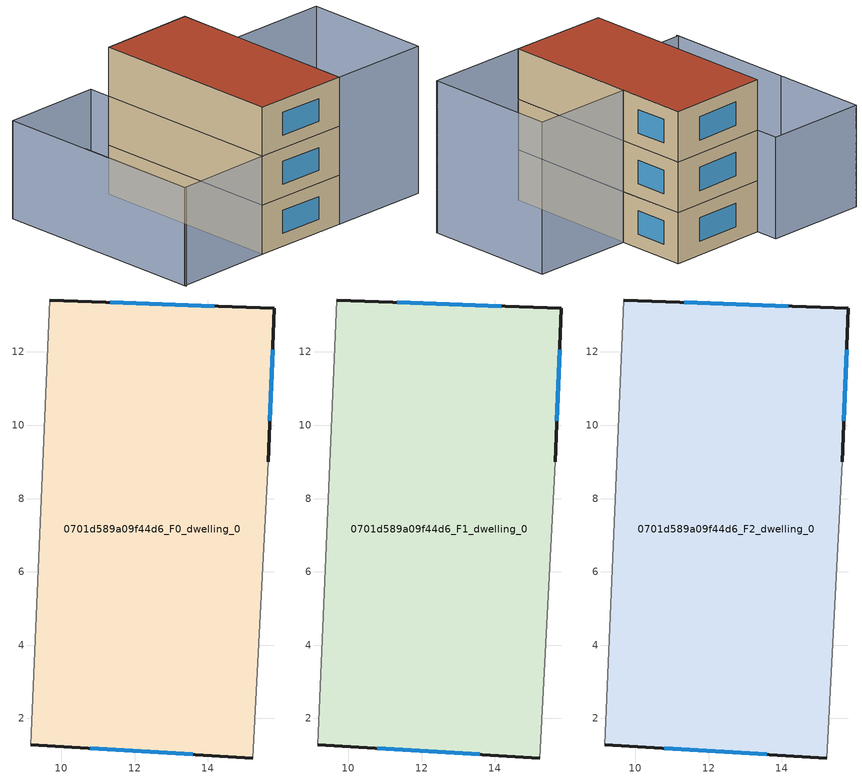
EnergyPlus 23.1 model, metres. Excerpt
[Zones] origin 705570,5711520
0701d589a09f44d6_F0_dwelling_0
 floor ground (EU_floor_Construction): 15.81,13.18 15.64,9 15.22,0.92 9.16,1.29 9.69,13.42 z0
 wall outside (EU_wall_Construction): 15.64,9 15.81,13.18 9.69,13.42 / 9.16,1.29 15.22,0.92 z0:3
 wall adiabatic (EU_wall_Construction): 9.69,13.42 9.16,1.29 / 15.22,0.92 15.64,9 z0:3
 window (EU_Window_Construction): 14.17,13.25 11.33,13.35 / 15.69,10.13 15.77,12.06 / 10.79,1.19 13.59,1.02 z0.81:2.19
0701d589a09f44d6_F1_dwelling_0
 floor to 0701d589a09f44d6_F0_dwelling_0 (EU_floor_Construction): 15.81,13.18 15.64,9 15.22,0.92 9.16,1.29 9.69,13.42 z3
 wall outside (EU_wall_Construction): 15.64,9 15.81,13.18 9.69,13.42 / 9.16,1.29 15.22,0.92 z3:6
 wall adiabatic (EU_wall_Construction): 9.69,13.42 9.16,1.29 / 15.22,0.92 15.64,9 z3:6
 window (EU_Window_Construction): 14.17,13.25 11.33,13.35 / 15.69,10.13 15.77,12.06 / 10.79,1.19 13.59,1.02 z3.81:5.19
0701d589a09f44d6_F2_dwelling_0
 floor to 0701d589a09f44d6_F1_dwelling_0 (EU_floor_Construction): 15.81,13.18 15.64,9 15.22,0.92 9.16,1.29 9.69,13.42 z6
 wall outside (EU_wall_Construction): 15.64,9 15.81,13.18 9.69,13.42 / 9.16,1.29 15.22,0.92 z6:9
 wall adiabatic (EU_wall_Construction): 9.69,13.42 9.16,1.29 / 15.22,0.92 15.64,9 z6:9
 window (EU_Window_Construction): 14.17,13.25 11.33,13.35 / 15.69,10.13 15.77,12.06 / 10.79,1.19 13.59,1.02 z6.81:8.19
 roof outside (EU_roof_Construction): 15.22,0.92 15.64,9 15.81,13.18 9.69,13.42 9.16,1.29 z9
shading: 21.89,8.69 21.47,0.6 / 21.47,0.6 15.22,0.92 / 15.22,0.92 15.64,9.01 / 15.64,9.01 21.89,8.69 z0:9; 3.3,9.36 2.94,1.44 / 9.75,14.83 9.16,1.27 / 9.16,1.27 2.94,1.54 / 2.94,1.54 3.53,15.1 / 3.53,15.1 9.75,14.83 z0:6
[Building]
EU S2 Campaign: North Axis=0; Terrain=City; Solar Distribution=FullExterior
[Site:Location]
London: Latitude=51.5; Longitude=-0.5; Time Zone=0; Elevation=25
[SizingPeriod:WeatherFileDays]
AnnualSizingPeriod: Begin Month=1; Begin Day of Month=1; End Month=12; End Day of Month=31; Day of Week for Start Day=Monday; Use Weather File Daylight Saving Period=No; Use Weather File Rain and Snow Indicators=No
[MATERIAL]
EU_InternalMass_Material: Roughness=MediumRough; Thickness=0.1; Conductivity=1; Density=1800; Specific Heat=900; Thermal Absorptance=0.9; Solar Absorptance=0.7; Visible Absorptance=0.7
[MATERIAL:NOMASS] Roughness=MediumRough; Thermal Absorptance=0.9; Solar Absorptance=0.7; Visible Absorptance=0.7
Name | Thermal Resistance
EU_wall_NoMass | 0.735294
EU_roof_NoMass | 0.520833
EU_floor_NoMass | 1.81159
[WINDOWMATERIAL:SIMPLEGLAZINGSYSTEM]
EU_Window_SimpleGlazing: UFactor=3.92; Solar Heat Gain Coefficient=0.85; Visible Transmittance=0.85
[CONSTRUCTION]
EU_wall_Construction: EU_wall_NoMass
EU_roof_Construction: EU_roof_NoMass
EU_floor_Construction: EU_floor_NoMass
EU_Window_Construction: EU_Window_SimpleGlazing
EU_InternalMass_Construction: EU_InternalMass_Material
[ZONE] Type=1; Multiplier=1; Ceiling Height=autocalculate; Volume=224.049; Floor Area=autocalculate; Part of Total Floor Area=Yes
0701d589a09f44d6_F0_dwelling_0; 0701d589a09f44d6_F1_dwelling_0; 0701d589a09f44d6_F2_dwelling_0
[INTERNALMASS] Construction=EU_InternalMass_Construction; Surface Area=74.6833
Name | Zone or ZoneList
0701d589a09f44d6_F0_dwelling_0_EU_InternalMass | 0701d589a09f44d6_F0_dwelling_0
0701d589a09f44d6_F1_dwelling_0_EU_InternalMass | 0701d589a09f44d6_F1_dwelling_0
0701d589a09f44d6_F2_dwelling_0_EU_InternalMass | 0701d589a09f44d6_F2_dwelling_0
[OTHEREQUIPMENT] Fuel Type=Electricity; Design Level Calculation Method=Watts/Area; Power per Zone Floor Area=1; Fraction Latent=0; Fraction Radiant=0; Fraction Lost=0; Carbon Dioxide Generation Rate=0; EndUse Subcategory=EU_Step8_InternalGains
Name | Zone or ZoneList or Space or SpaceList | Schedule
EU_Step8_InternalGain_0701d589a09f44d6_F0_dwelling_0_f000 | 0701d589a09f44d6_F0_dwelling_0 | EU_Step8_GainSchedule_0701d589a09f44d6_F0_dwelling_0_f000
EU_Step8_InternalGain_0701d589a09f44d6_F1_dwelling_0_f000 | 0701d589a09f44d6_F1_dwelling_0 | EU_Step8_GainSchedule_0701d589a09f44d6_F1_dwelling_0_f000
EU_Step8_InternalGain_0701d589a09f44d6_F2_dwelling_0_f000 | 0701d589a09f44d6_F2_dwelling_0 | EU_Step8_GainSchedule_0701d589a09f44d6_F2_dwelling_0_f000
[ZONEVENTILATION:DESIGNFLOWRATE] Schedule=EU_AlwaysOn; Design Flow Rate Calculation Method=AirChanges/Hour; Air Changes per Hour=0.48; Ventilation Type=Natural; Fan Pressure Rise=0; Fan Total Efficiency=1; Constant Term Coefficient=1; Temperature Term Coefficient=0; Velocity Term Coefficient=0; Velocity Squared Term Coefficient=0; Minimum Indoor Temperature=-100; Maximum Indoor Temperature=100; Delta Temperature=-100; Minimum Outdoor Temperature=-100; Maximum Outdoor Temperature=100; Maximum Wind Speed=40
Name | Zone or ZoneList or Space or SpaceList
EU_ConstantAir_0701d589a09f44d6_F0_dwelling_0 | 0701d589a09f44d6_F0_dwelling_0
EU_ConstantAir_0701d589a09f44d6_F1_dwelling_0 | 0701d589a09f44d6_F1_dwelling_0
EU_ConstantAir_0701d589a09f44d6_F2_dwelling_0 | 0701d589a09f44d6_F2_dwelling_0
[HVACTEMPLATE:THERMOSTAT] Constant Heating Setpoint=20; Constant Cooling Setpoint=50
EU_HeatOnly_0701d589a09f44d6_F0_dwelling_0; EU_HeatOnly_0701d589a09f44d6_F1_dwelling_0; EU_HeatOnly_0701d589a09f44d6_F2_dwelling_0
[HVACTEMPLATE:ZONE:IDEALLOADSAIRSYSTEM] System Availability Schedule=EU_AlwaysOn; Maximum Heating Supply Air Temperature=50; Minimum Cooling Supply Air Temperature=13; Maximum Heating Supply Air Humidity Ratio=0.0156; Minimum Cooling Supply Air Humidity Ratio=0.0077; Heating Limit=NoLimit; Cooling Limit=NoLimit; Heating Availability Schedule=EU_AlwaysOn; Cooling Availability Schedule=EU_CoolingOff; Dehumidification Control Type=ConstantSensibleHeatRatio; Cooling Sensible Heat Ratio=0.7; Dehumidification Setpoint=60; Humidification Control Type=None; Humidification Setpoint=30; Outdoor Air Method=None; Outdoor Air Flow Rate per Person=0.00944; Outdoor Air Flow Rate per Zone Floor Area=0; Outdoor Air Flow Rate per Zone=0; Demand Controlled Ventilation Type=None; Outdoor Air Economizer Type=NoEconomizer; Heat Recovery Type=None; Sensible Heat Recovery Effectiveness=0.7; Latent Heat Recovery Effectiveness=0.65
Name | Template Thermostat
0701d589a09f44d6_F0_dwelling_0 | EU_HeatOnly_0701d589a09f44d6_F0_dwelling_0
0701d589a09f44d6_F1_dwelling_0 | EU_HeatOnly_0701d589a09f44d6_F1_dwelling_0
0701d589a09f44d6_F2_dwelling_0 | EU_HeatOnly_0701d589a09f44d6_F2_dwelling_0
[SIZING:ZONE] Zone Cooling Design Supply Air Temperature Input Method=SupplyAirTemperature; Zone Cooling Design Supply Air Temperature=13; Zone Heating Design Supply Air Temperature Input Method=SupplyAirTemperature; Zone Heating Design Supply Air Temperature=50; Zone Cooling Design Supply Air Humidity Ratio=0.008; Zone Heating Design Supply Air Humidity Ratio=0.008; Cooling Design Air Flow Method=DesignDay; Cooling Design Air Flow Rate=0; Cooling Minimum Air Flow per Zone Floor Area=0.000762; Cooling Minimum Air Flow=0; Cooling Minimum Air Flow Fraction=0.2; Heating Design Air Flow Method=DesignDay; Heating Design Air Flow Rate=0; Heating Maximum Air Flow per Zone Floor Area=0.002032; Heating Maximum Air Flow=0.141576; Heating Maximum Air Flow Fraction=0.3; Account for Dedicated Outdoor Air System=No; Dedicated Outdoor Air System Control Strategy=NeutralSupplyAir; Dedicated Outdoor Air Low Setpoint Temperature for Design=autosize; Dedicated Outdoor Air High Setpoint Temperature for Design=autosize; Zone Load Sizing Method=Sensible Load Only No Latent Load; Zone Latent Cooling Design Supply Air Humidity Ratio Input Method=HumidityRatioDifference; Zone Cooling Design Supply Air Humidity Ratio Difference=0.005; Zone Latent Heating Design Supply Air Humidity Ratio Input Method=HumidityRatioDifference; Zone Humidification Design Supply Air Humidity Ratio Difference=0.005
0701d589a09f44d6_F0_dwelling_0; 0701d589a09f44d6_F1_dwelling_0; 0701d589a09f44d6_F2_dwelling_0
[SCHEDULE:CONSTANT]
Name | Hourly Value
EU_AlwaysOn | 1
EU_CoolingOff | 0
[SCHEDULE:FILE] Column Number=1; Rows to Skip at Top=0; Number of Hours of Data=8760; Column Separator=Comma; Interpolate to Timestep=No; Minutes per Item=60; Adjust Schedule for Daylight Savings=Yes
Name | File
EU_Step8_GainSchedule_0701d589a09f44d6_F0_dwelling_0_f000 | ../../schedules/0701d589a09f44d6/0701d589a09f44d6_F0_dwelling_0_f000_gain.csv
EU_Step8_GainSchedule_0701d589a09f44d6_F1_dwelling_0_f000 | ../../schedules/0701d589a09f44d6/0701d589a09f44d6_F1_dwelling_0_f000_gain.csv
EU_Step8_GainSchedule_0701d589a09f44d6_F2_dwelling_0_f000 | ../../schedules/0701d589a09f44d6/0701d589a09f44d6_F2_dwelling_0_f000_gain.csv
